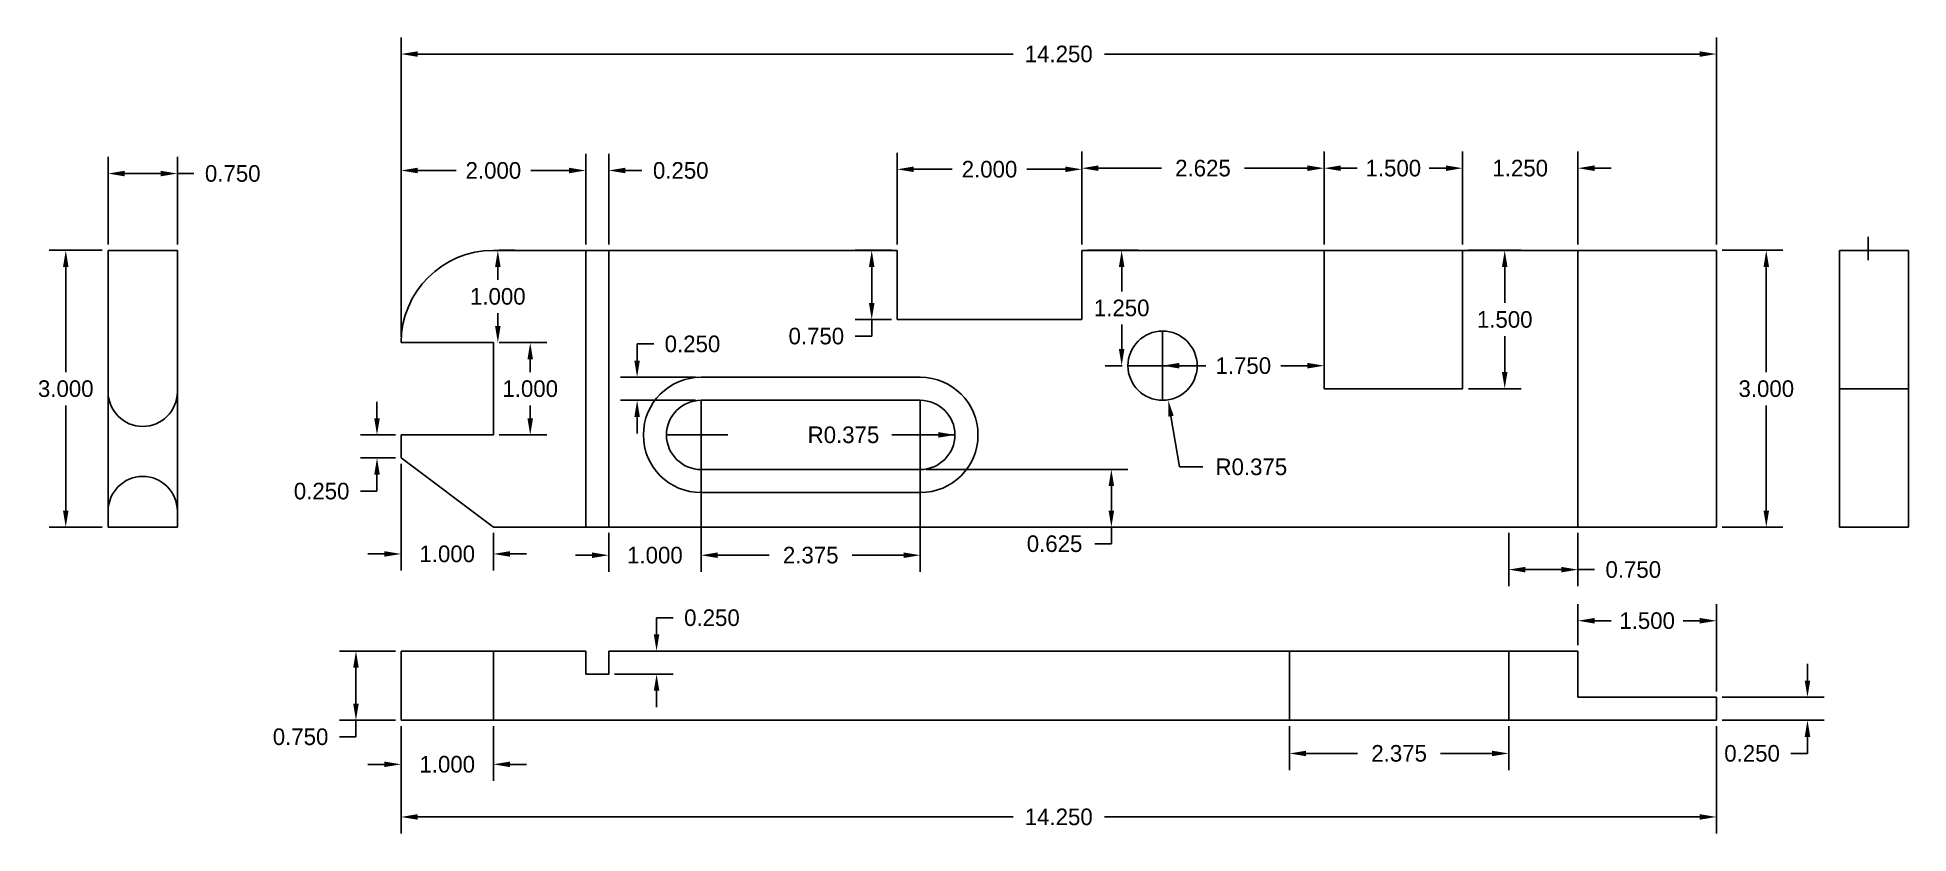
# Model space of a CAD drawing. Header units: inches. Extents: x 40.3 to 60.6, y 85.5 to 94.2.
import ezdxf

# ---------------------------------------------------------------- set-up
doc = ezdxf.new("R2010")
doc.units = ezdxf.units.IN
doc.header["$MEASUREMENT"] = 0
doc.dimstyles.get("Standard").update_dxf_attribs({"dimtxt": 0.18, "dimasz": 0.18, "dimexe": 0.18, "dimexo": 0.0625, "dimgap": 0.09, "dimtad": 0, "dimtih": 1, "dimtoh": 1, "dimdec": 3, "dimzin": 0, "dimdsep": 46, "dimtxsty": 'Standard', "dimcen": 0.09, "dimadec": 0, "dimazin": 0, "dimtfac": 1, "dimtdec": 3, "dimtofl": 0, "dimtmove": 0, "dimatfit": 3, "dimfxl": 1, "dimtolj": 1, "dimtzin": 0, "dimarcsym": 0})

# ---------------------------------------------------------------- blocks, each defined once
blk = doc.blocks.new('*D2')
at = {"color": 0, "lineweight": -2}
for p, q in [((44.259, 90.915), (44.259, 94.16)), ((58.509, 91.915), (58.509, 94.16)), ((44.439, 93.98), (50.889, 93.98)), ((58.329, 93.98), (51.879, 93.98))]:
    blk.add_line(p, q, dxfattribs=at)
at = {"color": 0}
for points in [[(44.439, 94.01), (44.439, 93.95), (44.259, 93.98)], [(58.329, 94.01), (58.329, 93.95), (58.509, 93.98)]]:
    blk.add_solid(points, dxfattribs=at)
at = {"layer": 'Defpoints', "color": 0}
for p in [(58.509, 93.98), (58.509, 91.853), (44.259, 90.853)]:
    blk.add_point(p, dxfattribs=at)
at = {"color": 0, "insert": (51.384, 93.98), "char_height": 0.18, "attachment_point": 5}
blk.add_mtext('\\A1;14.250', dxfattribs=at)
blk = doc.blocks.new('*D3')
at = {"color": 0, "lineweight": -2}
for p, q in [((44.259, 90.915), (44.259, 92.898)), ((46.259, 91.915), (46.259, 92.898)), ((44.439, 92.718), (44.854, 92.718)), ((46.079, 92.718), (45.664, 92.718))]:
    blk.add_line(p, q, dxfattribs=at)
at = {"color": 0}
for points in [[(44.439, 92.748), (44.439, 92.688), (44.259, 92.718)], [(46.079, 92.748), (46.079, 92.688), (46.259, 92.718)]]:
    blk.add_solid(points, dxfattribs=at)
at = {"layer": 'Defpoints', "color": 0}
for p in [(46.259, 92.718), (46.259, 91.853), (44.259, 90.853)]:
    blk.add_point(p, dxfattribs=at)
at = {"color": 0, "insert": (45.259, 92.718), "char_height": 0.18, "attachment_point": 5}
blk.add_mtext('\\A1;2.000', dxfattribs=at)
blk = doc.blocks.new('*D4')
at = {"color": 0, "lineweight": -2}
for p, q in [((46.259, 91.915), (46.259, 92.898)), ((46.509, 91.915), (46.509, 92.898)), ((46.079, 92.718), (45.899, 92.718)), ((46.689, 92.718), (46.869, 92.718))]:
    blk.add_line(p, q, dxfattribs=at)
at = {"color": 0}
for points in [[(46.079, 92.748), (46.079, 92.688), (46.259, 92.718)], [(46.689, 92.748), (46.689, 92.688), (46.509, 92.718)]]:
    blk.add_solid(points, dxfattribs=at)
at = {"layer": 'Defpoints', "color": 0}
for p in [(46.509, 92.718), (46.259, 91.853), (46.509, 91.853)]:
    blk.add_point(p, dxfattribs=at)
at = {"color": 0, "insert": (47.289, 92.718), "char_height": 0.18, "attachment_point": 5}
blk.add_mtext('\\A1;0.250', dxfattribs=at)
blk = doc.blocks.new('*D5')
at = {"color": 0, "lineweight": -2}
for p, q in [((45.322, 91.853), (45.487, 91.853)), ((45.307, 91.673), (45.307, 91.533)), ((45.307, 91.033), (45.307, 91.173)), ((45.322, 90.853), (45.487, 90.853))]:
    blk.add_line(p, q, dxfattribs=at)
at = {"color": 0}
for points in [[(45.277, 91.673), (45.337, 91.673), (45.307, 91.853)], [(45.277, 91.033), (45.337, 91.033), (45.307, 90.853)]]:
    blk.add_solid(points, dxfattribs=at)
at = {"layer": 'Defpoints', "color": 0}
for p in [(45.259, 91.853), (45.259, 90.853), (45.307, 90.853)]:
    blk.add_point(p, dxfattribs=at)
at = {"color": 0, "insert": (45.307, 91.353), "char_height": 0.18, "attachment_point": 5}
blk.add_mtext('\\A1;1.000', dxfattribs=at)
blk = doc.blocks.new('*D6')
at = {"color": 0, "lineweight": -2}
for p, q in [((45.322, 90.853), (45.838, 90.853)), ((45.658, 90.673), (45.658, 90.533)), ((45.658, 90.033), (45.658, 90.173)), ((45.322, 89.853), (45.838, 89.853))]:
    blk.add_line(p, q, dxfattribs=at)
at = {"color": 0}
for points in [[(45.628, 90.673), (45.688, 90.673), (45.658, 90.853)], [(45.628, 90.033), (45.688, 90.033), (45.658, 89.853)]]:
    blk.add_solid(points, dxfattribs=at)
at = {"layer": 'Defpoints', "color": 0}
for p in [(45.259, 90.853), (45.259, 89.853), (45.658, 89.853)]:
    blk.add_point(p, dxfattribs=at)
at = {"color": 0, "insert": (45.658, 90.353), "char_height": 0.18, "attachment_point": 5}
blk.add_mtext('\\A1;1.000', dxfattribs=at)
blk = doc.blocks.new('*D7')
at = {"color": 0, "lineweight": -2}
for p, q in [((43.998, 90.033), (43.998, 90.213)), ((44.197, 89.853), (43.818, 89.853)), ((44.197, 89.603), (43.818, 89.603)), ((43.998, 89.423), (43.998, 89.243)), ((43.998, 89.243), (43.818, 89.243))]:
    blk.add_line(p, q, dxfattribs=at)
at = {"color": 0}
for points in [[(43.968, 90.033), (44.028, 90.033), (43.998, 89.853)], [(43.968, 89.423), (44.028, 89.423), (43.998, 89.603)]]:
    blk.add_solid(points, dxfattribs=at)
at = {"layer": 'Defpoints', "color": 0}
for p in [(44.259, 89.853), (43.998, 89.603), (44.259, 89.603)]:
    blk.add_point(p, dxfattribs=at)
at = {"color": 0, "insert": (43.398, 89.243), "char_height": 0.18, "attachment_point": 5}
blk.add_mtext('\\A1;0.250', dxfattribs=at)
blk = doc.blocks.new('*D8')
at = {"color": 0, "lineweight": -2}
for p, q in [((44.259, 89.54), (44.259, 88.383)), ((45.259, 88.79), (45.259, 88.383)), ((44.079, 88.563), (43.899, 88.563)), ((45.439, 88.563), (45.619, 88.563))]:
    blk.add_line(p, q, dxfattribs=at)
at = {"color": 0}
for points in [[(44.079, 88.593), (44.079, 88.533), (44.259, 88.563)], [(45.439, 88.593), (45.439, 88.533), (45.259, 88.563)]]:
    blk.add_solid(points, dxfattribs=at)
at = {"layer": 'Defpoints', "color": 0}
for p in [(44.259, 89.603), (45.259, 88.853), (45.259, 88.563)]:
    blk.add_point(p, dxfattribs=at)
at = {"color": 0, "insert": (44.759, 88.563), "char_height": 0.18, "attachment_point": 5}
blk.add_mtext('\\A1;1.000', dxfattribs=at)
blk = doc.blocks.new('*D9')
at = {"color": 0, "lineweight": -2}
for p, q in [((46.816, 90.658), (46.816, 90.838)), ((46.816, 90.838), (46.996, 90.838)), ((47.447, 90.478), (46.636, 90.478)), ((47.447, 90.228), (46.636, 90.228)), ((46.816, 90.048), (46.816, 89.868))]:
    blk.add_line(p, q, dxfattribs=at)
at = {"color": 0}
for points in [[(46.786, 90.658), (46.846, 90.658), (46.816, 90.478)], [(46.786, 90.048), (46.846, 90.048), (46.816, 90.228)]]:
    blk.add_solid(points, dxfattribs=at)
at = {"layer": 'Defpoints', "color": 0}
for p in [(46.816, 90.478), (47.509, 90.478), (47.509, 90.228)]:
    blk.add_point(p, dxfattribs=at)
at = {"color": 0, "insert": (47.416, 90.838), "char_height": 0.18, "attachment_point": 5}
blk.add_mtext('\\A1;0.250', dxfattribs=at)
blk = doc.blocks.new('*D10')
at = {"color": 0, "lineweight": -2}
for p, q in [((47.509, 89.79), (47.509, 88.369)), ((46.509, 88.79), (46.509, 88.369)), ((46.329, 88.549), (46.149, 88.549)), ((47.689, 88.549), (47.869, 88.549))]:
    blk.add_line(p, q, dxfattribs=at)
at = {"color": 0}
for points in [[(46.329, 88.579), (46.329, 88.519), (46.509, 88.549)], [(47.689, 88.579), (47.689, 88.519), (47.509, 88.549)]]:
    blk.add_solid(points, dxfattribs=at)
at = {"layer": 'Defpoints', "color": 0}
for p in [(47.509, 89.853), (46.509, 88.853), (47.509, 88.549)]:
    blk.add_point(p, dxfattribs=at)
at = {"color": 0, "insert": (47.009, 88.549), "char_height": 0.18, "attachment_point": 5}
blk.add_mtext('\\A1;1.000', dxfattribs=at)
blk = doc.blocks.new('*D11')
at = {"color": 0, "lineweight": -2}
for p, q in [((47.509, 89.79), (47.509, 88.369)), ((49.884, 89.79), (49.884, 88.369)), ((47.689, 88.549), (48.247, 88.549)), ((49.704, 88.549), (49.147, 88.549))]:
    blk.add_line(p, q, dxfattribs=at)
at = {"color": 0}
for points in [[(47.689, 88.579), (47.689, 88.519), (47.509, 88.549)], [(49.704, 88.579), (49.704, 88.519), (49.884, 88.549)]]:
    blk.add_solid(points, dxfattribs=at)
at = {"layer": 'Defpoints', "color": 0}
for p in [(47.509, 89.853), (49.884, 89.853), (49.884, 88.549)]:
    blk.add_point(p, dxfattribs=at)
at = {"color": 0, "insert": (48.697, 88.549), "char_height": 0.18, "attachment_point": 5}
blk.add_mtext('\\A1;2.375', dxfattribs=at)
blk = doc.blocks.new('*D12')
at = {"color": 0, "lineweight": -2}
blk.add_line((49.577, 89.853), (50.079, 89.853), dxfattribs=at)
at = {"color": 0}
blk.add_solid([(50.079, 89.883), (50.079, 89.823), (50.259, 89.853)], dxfattribs=at)
at = {"layer": 'Defpoints', "color": 0}
for p in [(49.884, 89.853), (50.259, 89.853)]:
    blk.add_point(p, dxfattribs=at)
at = {"color": 0, "insert": (49.052, 89.853), "char_height": 0.18, "attachment_point": 5}
blk.add_mtext('\\A1;R0.375', dxfattribs=at)
blk = doc.blocks.new('*D13')
at = {"color": 0, "lineweight": -2}
for p, q in [((49.947, 89.478), (52.134, 89.478)), ((51.954, 89.298), (51.954, 89.033)), ((49.947, 88.853), (52.134, 88.853)), ((51.954, 88.853), (51.954, 88.673)), ((51.954, 88.673), (51.774, 88.673))]:
    blk.add_line(p, q, dxfattribs=at)
at = {"color": 0}
for points in [[(51.924, 89.298), (51.984, 89.298), (51.954, 89.478)], [(51.924, 89.033), (51.984, 89.033), (51.954, 88.853)]]:
    blk.add_solid(points, dxfattribs=at)
at = {"layer": 'Defpoints', "color": 0}
for p in [(49.884, 89.478), (49.884, 88.853), (51.954, 88.853)]:
    blk.add_point(p, dxfattribs=at)
at = {"color": 0, "insert": (51.339, 88.673), "char_height": 0.18, "attachment_point": 5}
blk.add_mtext('\\A1;0.625', dxfattribs=at)
blk = doc.blocks.new('*D14')
at = {"color": 0, "lineweight": -2}
for p, q in [((49.572, 91.853), (49.178, 91.853)), ((49.358, 91.673), (49.358, 91.283)), ((49.572, 91.103), (49.178, 91.103)), ((49.358, 91.103), (49.358, 90.923)), ((49.358, 90.923), (49.178, 90.923))]:
    blk.add_line(p, q, dxfattribs=at)
at = {"color": 0}
for points in [[(49.328, 91.673), (49.388, 91.673), (49.358, 91.853)], [(49.328, 91.283), (49.388, 91.283), (49.358, 91.103)]]:
    blk.add_solid(points, dxfattribs=at)
at = {"layer": 'Defpoints', "color": 0}
for p in [(49.634, 91.853), (49.358, 91.103), (49.634, 91.103)]:
    blk.add_point(p, dxfattribs=at)
at = {"color": 0, "insert": (48.758, 90.923), "char_height": 0.18, "attachment_point": 5}
blk.add_mtext('\\A1;0.750', dxfattribs=at)
blk = doc.blocks.new('*D15')
at = {"color": 0, "lineweight": -2}
for p, q in [((49.634, 91.915), (49.634, 92.911)), ((51.634, 91.915), (51.634, 92.911)), ((49.814, 92.731), (50.229, 92.731)), ((51.454, 92.731), (51.039, 92.731))]:
    blk.add_line(p, q, dxfattribs=at)
at = {"color": 0}
for points in [[(49.814, 92.761), (49.814, 92.701), (49.634, 92.731)], [(51.454, 92.761), (51.454, 92.701), (51.634, 92.731)]]:
    blk.add_solid(points, dxfattribs=at)
at = {"layer": 'Defpoints', "color": 0}
for p in [(51.634, 92.731), (49.634, 91.853), (51.634, 91.853)]:
    blk.add_point(p, dxfattribs=at)
at = {"color": 0, "insert": (50.634, 92.731), "char_height": 0.18, "attachment_point": 5}
blk.add_mtext('\\A1;2.000', dxfattribs=at)
blk = doc.blocks.new('*D16')
at = {"color": 0, "lineweight": -2}
for p, q in [((51.634, 91.915), (51.634, 92.923)), ((54.259, 91.915), (54.259, 92.923)), ((51.814, 92.743), (52.497, 92.743)), ((54.079, 92.743), (53.397, 92.743))]:
    blk.add_line(p, q, dxfattribs=at)
at = {"color": 0}
for points in [[(51.814, 92.773), (51.814, 92.713), (51.634, 92.743)], [(54.079, 92.773), (54.079, 92.713), (54.259, 92.743)]]:
    blk.add_solid(points, dxfattribs=at)
at = {"layer": 'Defpoints', "color": 0}
for p in [(54.259, 92.743), (51.634, 91.853), (54.259, 91.853)]:
    blk.add_point(p, dxfattribs=at)
at = {"color": 0, "insert": (52.947, 92.743), "char_height": 0.18, "attachment_point": 5}
blk.add_mtext('\\A1;2.625', dxfattribs=at)
blk = doc.blocks.new('*D17')
at = {"color": 0, "lineweight": -2}
for p, q in [((54.259, 91.915), (54.259, 92.923)), ((55.759, 91.915), (55.759, 92.923)), ((54.439, 92.743), (54.619, 92.743)), ((55.579, 92.743), (55.399, 92.743))]:
    blk.add_line(p, q, dxfattribs=at)
at = {"color": 0}
for points in [[(54.439, 92.773), (54.439, 92.713), (54.259, 92.743)], [(55.579, 92.773), (55.579, 92.713), (55.759, 92.743)]]:
    blk.add_solid(points, dxfattribs=at)
at = {"layer": 'Defpoints', "color": 0}
for p in [(55.759, 92.743), (54.259, 91.853), (55.759, 91.853)]:
    blk.add_point(p, dxfattribs=at)
at = {"color": 0, "insert": (55.009, 92.743), "char_height": 0.18, "attachment_point": 5}
blk.add_mtext('\\A1;1.500', dxfattribs=at)
blk = doc.blocks.new('*D18')
at = {"color": 0, "lineweight": -2}
for p, q in [((55.759, 91.915), (55.759, 92.923)), ((57.009, 91.915), (57.009, 92.923)), ((55.579, 92.743), (55.399, 92.743)), ((57.189, 92.743), (57.369, 92.743))]:
    blk.add_line(p, q, dxfattribs=at)
at = {"color": 0}
for points in [[(55.579, 92.773), (55.579, 92.713), (55.759, 92.743)], [(57.189, 92.773), (57.189, 92.713), (57.009, 92.743)]]:
    blk.add_solid(points, dxfattribs=at)
at = {"layer": 'Defpoints', "color": 0}
for p in [(57.009, 92.743), (55.759, 91.853), (57.009, 91.853)]:
    blk.add_point(p, dxfattribs=at)
at = {"color": 0, "insert": (56.384, 92.743), "char_height": 0.18, "attachment_point": 5}
blk.add_mtext('\\A1;1.250', dxfattribs=at)
blk = doc.blocks.new('*D19')
at = {"color": 0, "lineweight": -2}
for p, q in [((55.822, 91.853), (56.396, 91.853)), ((56.216, 91.673), (56.216, 91.283)), ((56.216, 90.533), (56.216, 90.923)), ((55.822, 90.353), (56.396, 90.353))]:
    blk.add_line(p, q, dxfattribs=at)
at = {"color": 0}
for points in [[(56.186, 91.673), (56.246, 91.673), (56.216, 91.853)], [(56.186, 90.533), (56.246, 90.533), (56.216, 90.353)]]:
    blk.add_solid(points, dxfattribs=at)
at = {"layer": 'Defpoints', "color": 0}
for p in [(55.759, 91.853), (55.759, 90.353), (56.216, 90.353)]:
    blk.add_point(p, dxfattribs=at)
at = {"color": 0, "insert": (56.216, 91.103), "char_height": 0.18, "attachment_point": 5}
blk.add_mtext('\\A1;1.500', dxfattribs=at)
blk = doc.blocks.new('*D20')
at = {"color": 0, "lineweight": -2}
for p, q in [((56.259, 88.79), (56.259, 88.213)), ((57.009, 88.79), (57.009, 88.213)), ((56.439, 88.393), (56.829, 88.393)), ((57.009, 88.393), (57.189, 88.393))]:
    blk.add_line(p, q, dxfattribs=at)
at = {"color": 0}
for points in [[(56.439, 88.423), (56.439, 88.363), (56.259, 88.393)], [(56.829, 88.423), (56.829, 88.363), (57.009, 88.393)]]:
    blk.add_solid(points, dxfattribs=at)
at = {"layer": 'Defpoints', "color": 0}
for p in [(56.259, 88.853), (57.009, 88.853), (57.009, 88.393)]:
    blk.add_point(p, dxfattribs=at)
at = {"color": 0, "insert": (57.609, 88.393), "char_height": 0.18, "attachment_point": 5}
blk.add_mtext('\\A1;0.750', dxfattribs=at)
blk = doc.blocks.new('*D21')
at = {"color": 0, "lineweight": -2}
for p, q in [((58.572, 91.853), (59.23, 91.853)), ((59.05, 91.673), (59.05, 90.533)), ((59.05, 89.033), (59.05, 90.173)), ((58.572, 88.853), (59.23, 88.853))]:
    blk.add_line(p, q, dxfattribs=at)
at = {"color": 0}
for points in [[(59.02, 91.673), (59.08, 91.673), (59.05, 91.853)], [(59.02, 89.033), (59.08, 89.033), (59.05, 88.853)]]:
    blk.add_solid(points, dxfattribs=at)
at = {"layer": 'Defpoints', "color": 0}
for p in [(58.509, 91.853), (58.509, 88.853), (59.05, 88.853)]:
    blk.add_point(p, dxfattribs=at)
at = {"color": 0, "insert": (59.05, 90.353), "char_height": 0.18, "attachment_point": 5}
blk.add_mtext('\\A1;3.000', dxfattribs=at)
blk = doc.blocks.new('*D22')
at = {"color": 0, "lineweight": -2}
for p, q in [((51.697, 91.853), (52.246, 91.853)), ((52.066, 91.673), (52.066, 91.408)), ((52.066, 90.783), (52.066, 91.048)), ((52.072, 90.603), (51.886, 90.603))]:
    blk.add_line(p, q, dxfattribs=at)
at = {"color": 0}
for points in [[(52.036, 91.673), (52.096, 91.673), (52.066, 91.853)], [(52.036, 90.783), (52.096, 90.783), (52.066, 90.603)]]:
    blk.add_solid(points, dxfattribs=at)
at = {"layer": 'Defpoints', "color": 0}
for p in [(51.634, 91.853), (52.066, 90.603), (52.134, 90.603)]:
    blk.add_point(p, dxfattribs=at)
at = {"color": 0, "insert": (52.066, 91.228), "char_height": 0.18, "attachment_point": 5}
blk.add_mtext('\\A1;1.250', dxfattribs=at)
blk = doc.blocks.new('*D23')
at = {"color": 0, "lineweight": -2}
for p, q in [((52.509, 90.665), (52.509, 90.783)), ((54.259, 90.665), (54.259, 90.783)), ((52.689, 90.603), (52.979, 90.603)), ((54.079, 90.603), (53.789, 90.603))]:
    blk.add_line(p, q, dxfattribs=at)
at = {"color": 0}
for points in [[(52.689, 90.633), (52.689, 90.573), (52.509, 90.603)], [(54.079, 90.633), (54.079, 90.573), (54.259, 90.603)]]:
    blk.add_solid(points, dxfattribs=at)
at = {"layer": 'Defpoints', "color": 0}
for p in [(52.509, 90.603), (54.259, 90.603), (54.259, 90.603)]:
    blk.add_point(p, dxfattribs=at)
at = {"color": 0, "insert": (53.384, 90.603), "char_height": 0.18, "attachment_point": 5}
blk.add_mtext('\\A1;1.750', dxfattribs=at)
blk = doc.blocks.new('*D24')
at = {"color": 0, "lineweight": -2}
for p, q in [((52.509, 90.513), (52.509, 90.693)), ((52.419, 90.603), (52.599, 90.603)), ((52.691, 89.506), (52.6, 90.055)), ((52.946, 89.506), (52.691, 89.506))]:
    blk.add_line(p, q, dxfattribs=at)
at = {"color": 0}
blk.add_solid([(52.629, 90.06), (52.57, 90.05), (52.57, 90.233)], dxfattribs=at)
at = {"layer": 'Defpoints', "color": 0}
for p in [(52.509, 90.603), (52.57, 90.233)]:
    blk.add_point(p, dxfattribs=at)
at = {"color": 0, "insert": (53.471, 89.506), "char_height": 0.18, "attachment_point": 5}
blk.add_mtext('\\A1;R0.375', dxfattribs=at)
blk = doc.blocks.new('*D26')
at = {"color": 0, "lineweight": -2}
for p, q in [((44.197, 87.511), (43.59, 87.511)), ((43.77, 87.331), (43.77, 86.941)), ((44.197, 86.761), (43.59, 86.761)), ((43.77, 86.581), (43.59, 86.581)), ((43.77, 86.761), (43.77, 86.581))]:
    blk.add_line(p, q, dxfattribs=at)
at = {"color": 0}
for points in [[(43.74, 87.331), (43.8, 87.331), (43.77, 87.511)], [(43.74, 86.941), (43.8, 86.941), (43.77, 86.761)]]:
    blk.add_solid(points, dxfattribs=at)
at = {"layer": 'Defpoints', "color": 0}
for p in [(44.259, 87.511), (43.77, 86.761), (44.259, 86.761)]:
    blk.add_point(p, dxfattribs=at)
at = {"color": 0, "insert": (43.17, 86.581), "char_height": 0.18, "attachment_point": 5}
blk.add_mtext('\\A1;0.750', dxfattribs=at)
blk = doc.blocks.new('*D27')
at = {"color": 0, "lineweight": -2}
for p, q in [((44.259, 86.698), (44.259, 86.103)), ((45.259, 86.698), (45.259, 86.103)), ((44.079, 86.283), (43.899, 86.283)), ((45.439, 86.283), (45.619, 86.283))]:
    blk.add_line(p, q, dxfattribs=at)
at = {"color": 0}
for points in [[(44.079, 86.313), (44.079, 86.253), (44.259, 86.283)], [(45.439, 86.313), (45.439, 86.253), (45.259, 86.283)]]:
    blk.add_solid(points, dxfattribs=at)
at = {"layer": 'Defpoints', "color": 0}
for p in [(44.259, 86.761), (45.259, 86.761), (45.259, 86.283)]:
    blk.add_point(p, dxfattribs=at)
at = {"color": 0, "insert": (44.759, 86.283), "char_height": 0.18, "attachment_point": 5}
blk.add_mtext('\\A1;1.000', dxfattribs=at)
blk = doc.blocks.new('*D28')
at = {"color": 0, "lineweight": -2}
for p, q in [((47.027, 87.691), (47.027, 87.871)), ((47.027, 87.871), (47.207, 87.871)), ((46.572, 87.511), (47.207, 87.511)), ((46.572, 87.261), (47.207, 87.261)), ((47.027, 87.081), (47.027, 86.901))]:
    blk.add_line(p, q, dxfattribs=at)
at = {"color": 0}
for points in [[(46.997, 87.691), (47.057, 87.691), (47.027, 87.511)], [(46.997, 87.081), (47.057, 87.081), (47.027, 87.261)]]:
    blk.add_solid(points, dxfattribs=at)
at = {"layer": 'Defpoints', "color": 0}
for p in [(46.509, 87.511), (47.027, 87.511), (46.509, 87.261)]:
    blk.add_point(p, dxfattribs=at)
at = {"color": 0, "insert": (47.627, 87.871), "char_height": 0.18, "attachment_point": 5}
blk.add_mtext('\\A1;0.250', dxfattribs=at)
blk = doc.blocks.new('*D29')
at = {"color": 0, "lineweight": -2}
for p, q in [((53.884, 86.698), (53.884, 86.221)), ((56.259, 86.698), (56.259, 86.221)), ((54.064, 86.401), (54.622, 86.401)), ((56.079, 86.401), (55.522, 86.401))]:
    blk.add_line(p, q, dxfattribs=at)
at = {"color": 0}
for points in [[(54.064, 86.431), (54.064, 86.371), (53.884, 86.401)], [(56.079, 86.431), (56.079, 86.371), (56.259, 86.401)]]:
    blk.add_solid(points, dxfattribs=at)
at = {"layer": 'Defpoints', "color": 0}
for p in [(53.884, 86.761), (56.259, 86.761), (56.259, 86.401)]:
    blk.add_point(p, dxfattribs=at)
at = {"color": 0, "insert": (55.072, 86.401), "char_height": 0.18, "attachment_point": 5}
blk.add_mtext('\\A1;2.375', dxfattribs=at)
blk = doc.blocks.new('*D30')
at = {"color": 0, "lineweight": -2}
for p, q in [((57.009, 87.573), (57.009, 88.019)), ((58.509, 87.073), (58.509, 88.019)), ((57.189, 87.839), (57.369, 87.839)), ((58.329, 87.839), (58.149, 87.839))]:
    blk.add_line(p, q, dxfattribs=at)
at = {"color": 0}
for points in [[(57.189, 87.869), (57.189, 87.809), (57.009, 87.839)], [(58.329, 87.869), (58.329, 87.809), (58.509, 87.839)]]:
    blk.add_solid(points, dxfattribs=at)
at = {"layer": 'Defpoints', "color": 0}
for p in [(58.509, 87.839), (57.009, 87.511), (58.509, 87.011)]:
    blk.add_point(p, dxfattribs=at)
at = {"color": 0, "insert": (57.759, 87.839), "char_height": 0.18, "attachment_point": 5}
blk.add_mtext('\\A1;1.500', dxfattribs=at)
blk = doc.blocks.new('*D31')
at = {"color": 0, "lineweight": -2}
for p, q in [((59.496, 87.191), (59.496, 87.371)), ((58.572, 87.011), (59.676, 87.011)), ((58.572, 86.761), (59.676, 86.761)), ((59.496, 86.581), (59.496, 86.401)), ((59.496, 86.401), (59.316, 86.401))]:
    blk.add_line(p, q, dxfattribs=at)
at = {"color": 0}
for points in [[(59.466, 87.191), (59.526, 87.191), (59.496, 87.011)], [(59.466, 86.581), (59.526, 86.581), (59.496, 86.761)]]:
    blk.add_solid(points, dxfattribs=at)
at = {"layer": 'Defpoints', "color": 0}
for p in [(58.509, 87.011), (58.509, 86.761), (59.496, 86.761)]:
    blk.add_point(p, dxfattribs=at)
at = {"color": 0, "insert": (58.896, 86.401), "char_height": 0.18, "attachment_point": 5}
blk.add_mtext('\\A1;0.250', dxfattribs=at)
blk = doc.blocks.new('*D32')
at = {"color": 0, "lineweight": -2}
for p, q in [((44.259, 86.698), (44.259, 85.533)), ((58.509, 86.698), (58.509, 85.533)), ((44.439, 85.713), (50.889, 85.713)), ((58.329, 85.713), (51.879, 85.713))]:
    blk.add_line(p, q, dxfattribs=at)
at = {"color": 0}
for points in [[(44.439, 85.743), (44.439, 85.683), (44.259, 85.713)], [(58.329, 85.743), (58.329, 85.683), (58.509, 85.713)]]:
    blk.add_solid(points, dxfattribs=at)
at = {"layer": 'Defpoints', "color": 0}
for p in [(44.259, 86.761), (58.509, 86.761), (58.509, 85.713)]:
    blk.add_point(p, dxfattribs=at)
at = {"color": 0, "insert": (51.384, 85.713), "char_height": 0.18, "attachment_point": 5}
blk.add_mtext('\\A1;14.250', dxfattribs=at)
blk = doc.blocks.new('*D33')
at = {"color": 0, "lineweight": -2}
for p, q in [((41.085, 91.915), (41.085, 92.865)), ((41.835, 91.915), (41.835, 92.865)), ((41.265, 92.685), (41.655, 92.685)), ((41.835, 92.685), (42.015, 92.685))]:
    blk.add_line(p, q, dxfattribs=at)
at = {"color": 0}
for points in [[(41.265, 92.715), (41.265, 92.655), (41.085, 92.685)], [(41.655, 92.715), (41.655, 92.655), (41.835, 92.685)]]:
    blk.add_solid(points, dxfattribs=at)
at = {"layer": 'Defpoints', "color": 0}
for p in [(41.835, 92.685), (41.085, 91.853), (41.835, 91.853)]:
    blk.add_point(p, dxfattribs=at)
at = {"color": 0, "insert": (42.435, 92.685), "char_height": 0.18, "attachment_point": 5}
blk.add_mtext('\\A1;0.750', dxfattribs=at)
blk = doc.blocks.new('*D34')
at = {"color": 0, "lineweight": -2}
for p, q in [((41.022, 91.853), (40.446, 91.853)), ((40.626, 91.673), (40.626, 90.533)), ((40.626, 89.033), (40.626, 90.173)), ((41.022, 88.853), (40.446, 88.853))]:
    blk.add_line(p, q, dxfattribs=at)
at = {"color": 0}
for points in [[(40.596, 91.673), (40.656, 91.673), (40.626, 91.853)], [(40.596, 89.033), (40.656, 89.033), (40.626, 88.853)]]:
    blk.add_solid(points, dxfattribs=at)
at = {"layer": 'Defpoints', "color": 0}
for p in [(41.085, 91.853), (40.626, 88.853), (41.085, 88.853)]:
    blk.add_point(p, dxfattribs=at)
at = {"color": 0, "insert": (40.626, 90.353), "char_height": 0.18, "attachment_point": 5}
blk.add_mtext('\\A1;3.000', dxfattribs=at)

msp = doc.modelspace()

# ---------------------------------------------------------------- linework, layer by layer
for p, q in [((41.8348, 91.8528), (41.0848, 91.8528)), ((41.0848, 91.8528), (41.0848, 88.8528)), ((41.8348, 88.8528), (41.8348, 91.8528)), ((45.2591, 91.8528), (49.6341, 91.8528)), ((45.2591, 91.8528), (46.2591, 91.8528)), ((46.2591, 91.8528), (46.2591, 88.8528)), ((46.5091, 88.8528), (46.5091, 91.8528)), ((49.6341, 91.1028), (49.6341, 91.8528)), ((54.2591, 91.8528), (51.6341, 91.8528)), ((51.6341, 91.8528), (51.6341, 91.1028)), ((51.6341, 91.8528), (58.5091, 91.8528)), ((54.2591, 90.3528), (54.2591, 91.8528)), ((57.0091, 91.8528), (55.7591, 91.8528)), ((55.7591, 91.8528), (55.7591, 90.3528)), ((57.0091, 88.8528), (57.0091, 91.8528)), ((58.5091, 88.8528), (58.5091, 91.8528)), ((59.8415, 91.8528), (60.5915, 91.8528)), ((59.8415, 88.8528), (59.8415, 91.8528)), ((59.8415, 91.8528), (60.1545, 91.8528)), ((60.1545, 91.8528), (60.1545, 91.9982)), ((60.1545, 91.9982), (60.1545, 91.7473)), ((60.5915, 91.8528), (60.5915, 88.8528)), ((51.6341, 91.1028), (49.6341, 91.1028)), ((44.2591, 90.8528), (45.2591, 90.8528)), ((45.2591, 90.8528), (45.2591, 89.8528)), ((52.5091, 90.2278), (52.5091, 90.9778)), ((47.5091, 90.4778), (49.8841, 90.4778)), ((52.8841, 90.6028), (52.1341, 90.6028)), ((47.5091, 90.2278), (49.8841, 90.2278)), ((47.5091, 89.8528), (47.5091, 90.2278)), ((47.5091, 90.2278), (47.5091, 89.4778)), ((49.8841, 89.8528), (49.8841, 90.2278)), ((49.8841, 90.2278), (49.8841, 89.4778)), ((55.7591, 90.3528), (54.2591, 90.3528)), ((60.5915, 90.3528), (59.8415, 90.3528)), ((44.2591, 89.8528), (44.2591, 89.6028)), ((44.2591, 89.8528), (45.2591, 89.8528)), ((44.2591, 89.8528), (44.2591, 89.6028)), ((47.1341, 89.8528), (47.8005, 89.8528)), ((50.2591, 89.8528), (49.5773, 89.8528)), ((45.2591, 88.8528), (44.2591, 89.6028)), ((47.5091, 89.4778), (49.8841, 89.4778)), ((47.5091, 89.2278), (49.8841, 89.2278)), ((41.0848, 88.8528), (41.0848, 89.0278)), ((41.0848, 88.8528), (41.0848, 89.0278)), ((41.0848, 88.8528), (41.8348, 88.8528)), ((45.2591, 88.8528), (53.8772, 88.8528)), ((46.2591, 88.8528), (46.5091, 88.8528)), ((53.8772, 88.8528), (56.2591, 88.8528)), ((56.2457, 88.8528), (58.5091, 88.8528)), ((57.0091, 88.8528), (56.2591, 88.8528)), ((58.5091, 88.8528), (57.0091, 88.8528)), ((60.5915, 88.8528), (59.8415, 88.8528)), ((44.2591, 87.5106), (44.2591, 86.7606)), ((44.2591, 87.5106), (46.2591, 87.5106)), ((45.2591, 87.5106), (45.2591, 86.7606)), ((45.2591, 87.5106), (46.2591, 87.5106)), ((46.2591, 87.5106), (46.2591, 87.2606)), ((46.5091, 87.2606), (46.5091, 87.5106)), ((46.5091, 87.5106), (57.0091, 87.5106)), ((53.8841, 86.7606), (53.8841, 87.5106)), ((57.0091, 87.5106), (56.2591, 87.5106)), ((56.2591, 87.5106), (56.2591, 86.7606)), ((57.0091, 87.0106), (57.0091, 87.5106)), ((46.2591, 87.2606), (46.5091, 87.2606)), ((58.5091, 87.0106), (57.0091, 87.0106)), ((58.5091, 87.0106), (58.5091, 86.7606)), ((58.5091, 86.7606), (58.5091, 87.0106)), ((58.5091, 86.7606), (44.2591, 86.7606)), ((56.2591, 86.7606), (53.8841, 86.7606))]:
    msp.add_line(p, q)
msp.add_circle((52.5091, 90.6028), 0.375)
for centre, radius, start, end in [((45.2591, 90.8528), 1, 90, 180), ((47.5091, 89.8528), 0.625, 90, 270), ((49.8841, 89.8528), 0.625, 270, 90), ((41.4598, 90.3197), 0.375, 180, 360), ((47.5091, 89.8528), 0.375, 90, 270), ((49.8841, 89.8528), 0.375, 270, 90), ((41.4598, 89.0278), 0.375, 0, 180)]:
    msp.add_arc(centre, radius, start, end)

# ---------------------------------------------------------------- dimensions: what is measured, and where the dimension line sits
for base, p1, p2, picture, middle in [((58.5091, 93.9802), (44.2591, 90.8528), (58.5091, 91.8528), '*D2', (51.3841, 93.9802)), ((41.8348, 92.6855), (41.0848, 91.8528), (41.8348, 91.8528), '*D33', (42.4348, 92.6855)), ((46.2591, 92.7179), (44.2591, 90.8528), (46.2591, 91.8528), '*D3', (45.2591, 92.7179)), ((46.5091, 92.7179), (46.2591, 91.8528), (46.5091, 91.8528), '*D4', (47.2891, 92.7179)), ((51.6341, 92.731), (49.6341, 91.8528), (51.6341, 91.8528), '*D15', (50.6341, 92.731)), ((55.7591, 92.7429), (54.2591, 91.8528), (55.7591, 91.8528), '*D17', (55.0091, 92.7429)), ((57.0091, 92.7429), (55.7591, 91.8528), (57.0091, 91.8528), '*D18', (56.3841, 92.7429)), ((54.2591, 90.6031), (52.5091, 90.6028), (54.2591, 90.6028), '*D23', (53.3841, 90.6031)), ((47.5091, 88.5493), (46.5091, 88.8528), (47.5091, 89.8528), '*D10', (47.0091, 88.5493)), ((49.8841, 88.5493), (47.5091, 89.8528), (49.8841, 89.8528), '*D11', (48.6966, 88.5493)), ((45.2591, 88.5626), (44.2591, 89.6028), (45.2591, 88.8528), '*D8', (44.7591, 88.5626)), ((57.0091, 88.393), (56.2591, 88.8528), (57.0091, 88.8528), '*D20', (57.6091, 88.393)), ((58.5091, 87.8386), (57.0091, 87.5106), (58.5091, 87.0106), '*D30', (57.7591, 87.8386)), ((45.2591, 86.2835), (44.2591, 86.7606), (45.2591, 86.7606), '*D27', (44.7591, 86.2835)), ((58.5091, 85.7126), (44.2591, 86.7606), (58.5091, 86.7606), '*D32', (51.3841, 85.7126)), ((56.2591, 86.4006), (53.8841, 86.7606), (56.2591, 86.7606), '*D29', (55.0716, 86.4006))]:
    dim = msp.add_linear_dim(base=base, p1=p1, p2=p2, dimstyle='Standard')
    dim.commit()
    dim.dimension.update_dxf_attribs({"geometry": picture, "text_midpoint": middle})
dim = msp.add_linear_dim(base=(54.2591, 92.7429), p1=(51.6341, 91.8528), p2=(54.2591, 91.8528), dimstyle='Standard')
dim.commit()
dim.dimension.update_dxf_attribs({"geometry": '*D16', "text_midpoint": (52.9466, 92.7429), "dimtype": 160})
for base, p1, p2, picture, middle in [((40.6257, 88.8528), (41.0848, 91.8528), (41.0848, 88.8528), '*D34', (40.6257, 90.3528)), ((45.307, 90.8528), (45.2591, 91.8528), (45.2591, 90.8528), '*D5', (45.307, 91.3528)), ((49.3582, 91.1028), (49.6341, 91.8528), (49.6341, 91.1028), '*D14', (48.7582, 90.9228)), ((52.0659, 90.6028), (51.6341, 91.8528), (52.1341, 90.6028), '*D22', (52.0659, 91.2278)), ((56.2156, 90.3528), (55.7591, 91.8528), (55.7591, 90.3528), '*D19', (56.2156, 91.1028)), ((59.0499, 88.8528), (58.5091, 91.8528), (58.5091, 88.8528), '*D21', (59.0499, 90.3528)), ((45.6579, 89.8528), (45.2591, 90.8528), (45.2591, 89.8528), '*D6', (45.6579, 90.3528)), ((46.8156, 90.4778), (47.5091, 90.2278), (47.5091, 90.4778), '*D9', (47.4156, 90.8378)), ((47.0271, 87.5106), (46.5091, 87.2606), (46.5091, 87.5106), '*D28', (47.6271, 87.8706)), ((43.7705, 86.7606), (44.2591, 87.5106), (44.2591, 86.7606), '*D26', (43.1705, 86.5806)), ((59.496, 86.7606), (58.5091, 87.0106), (58.5091, 86.7606), '*D31', (58.896, 86.4006))]:
    dim = msp.add_linear_dim(base=base, p1=p1, p2=p2, angle=90, dimstyle='Standard')
    dim.commit()
    dim.dimension.update_dxf_attribs({"geometry": picture, "text_midpoint": middle})
dim = msp.add_radius_dim(center=(52.5091, 90.6028), mpoint=(52.5704, 90.2328), dimstyle='Standard')
dim.commit()
dim.dimension.update_dxf_attribs({"geometry": '*D24', "text_midpoint": (53.4709, 89.5057), "dimtype": 164})
for base, p1, p2, picture, middle in [((43.9977, 89.6028), (44.2591, 89.8528), (44.2591, 89.6028), '*D7', (43.3977, 89.2428)), ((51.9543, 88.8528), (49.8841, 89.4778), (49.8841, 88.8528), '*D13', (51.3393, 88.6728))]:
    dim = msp.add_linear_dim(base=base, p1=p1, p2=p2, angle=90, dimstyle='Standard')
    dim.commit()
    dim.dimension.update_dxf_attribs({"geometry": picture, "text_midpoint": middle, "dimtype": 160})
dim = msp.add_radius_dim(center=(49.8841, 89.8528), mpoint=(50.2591, 89.8528), dimstyle='Standard', override={"dimtmove": 1})
dim.commit()
dim.dimension.update_dxf_attribs({"geometry": '*D12', "text_midpoint": (49.5773, 89.8528), "dimtype": 164})

doc.saveas('drawing.dxf')
